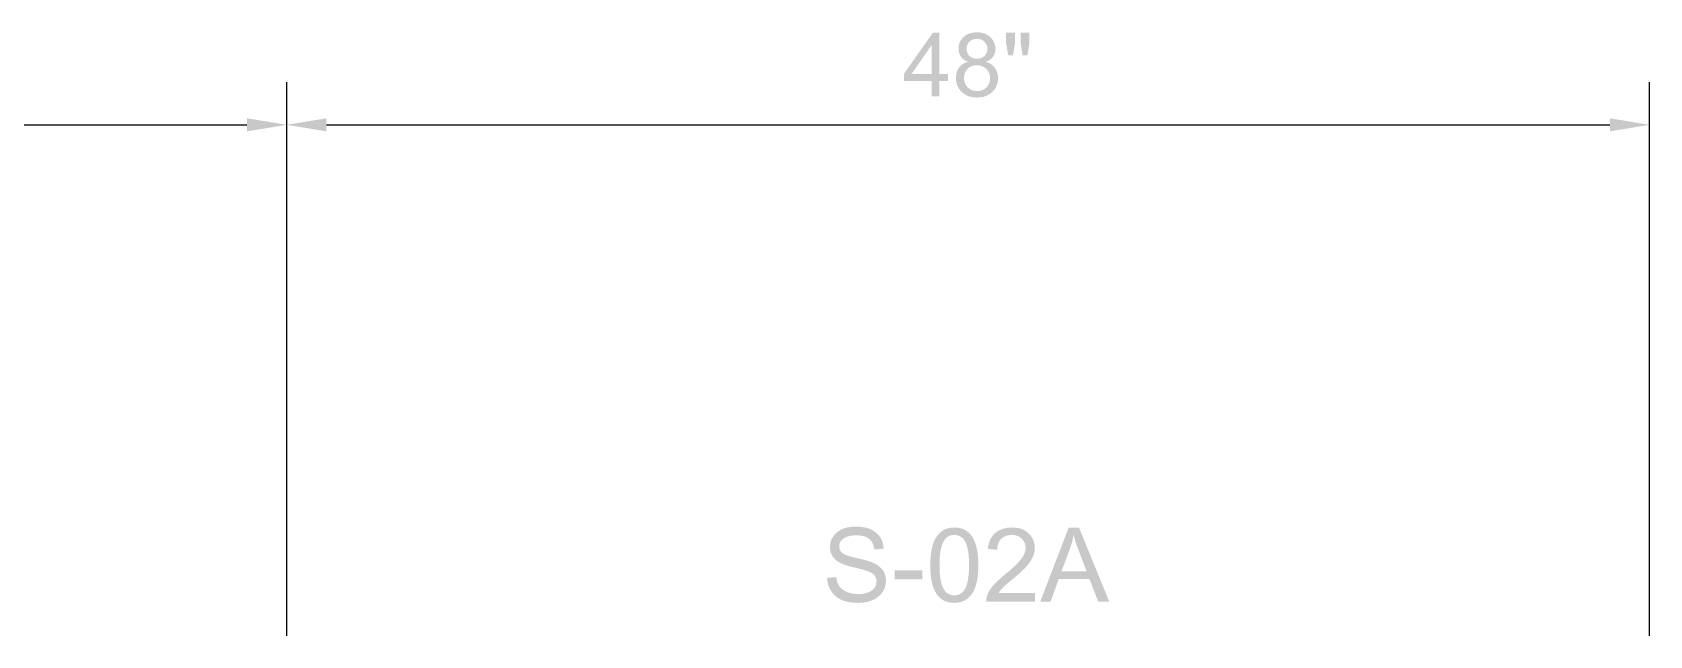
# Model space of a CAD drawing. Header units: inches. Extents: x 0 to 700, y 0 to 895.
# Drawn here: x 469 to 526, y 622 to 643.3 of the extents above; entities that cross this region are included whole.
import ezdxf

# ---------------------------------------------------------------- set-up
doc = ezdxf.new("R2010")
doc.units = ezdxf.units.IN
doc.header["$MEASUREMENT"] = 0
doc.layers.add('A-ANNO-TEXT', color=7, linetype='Continuous', lineweight=13)
doc.layers.add('A-DIMS-IMP', color=7, linetype='Continuous', lineweight=13)

msp = doc.modelspace()

# ---------------------------------------------------------------- hatches: boundary and pattern name
at = {"layer": 'A-ANNO-TEXT'}
h = msp.add_hatch(color=7, dxfattribs=at)
h.paths.add_polyline_path([(498.692, 625.037), (498.685, 625.098), (498.673, 625.154), (498.657, 625.206), (498.637, 625.255), (498.612, 625.3), (498.584, 625.34), (498.551, 625.378), (498.513, 625.411), (498.472, 625.44), (498.426, 625.465), (498.376, 625.487), (498.321, 625.504), (498.263, 625.518), (498.2, 625.528), (498.132, 625.534), (498.061, 625.536), (497.996, 625.534), (497.934, 625.53), (497.875, 625.522), (497.82, 625.511), (497.767, 625.497), (497.718, 625.48), (497.671, 625.46), (497.628, 625.436), (497.589, 625.41), (497.555, 625.381), (497.527, 625.349), (497.503, 625.314), (497.485, 625.277), (497.472, 625.237), (497.464, 625.193), (497.462, 625.147), (497.464, 625.107), (497.47, 625.068), (497.48, 625.033), (497.494, 625), (497.512, 624.97), (497.534, 624.943), (497.56, 624.918), (497.59, 624.896), (497.626, 624.876), (497.669, 624.855), (497.72, 624.835), (497.777, 624.814), (497.843, 624.794), (497.915, 624.773), (497.995, 624.753), (498.082, 624.732), (498.236, 624.697), (498.375, 624.661), (498.5, 624.624), (498.609, 624.587), (498.707, 624.545), (498.798, 624.492), (498.882, 624.429), (498.958, 624.355), (498.992, 624.315), (499.022, 624.27), (499.047, 624.223), (499.067, 624.172), (499.083, 624.117), (499.095, 624.06), (499.102, 623.999), (499.104, 623.934), (499.1, 623.852), (499.087, 623.774), (499.066, 623.699), (499.037, 623.627), (499, 623.56), (498.954, 623.495), (498.899, 623.435), (498.837, 623.377), (498.768, 623.325), (498.693, 623.28), (498.614, 623.242), (498.529, 623.211), (498.44, 623.187), (498.345, 623.17), (498.246, 623.159), (498.141, 623.156), (498.008, 623.159), (497.884, 623.171), (497.769, 623.19), (497.662, 623.217), (497.563, 623.251), (497.474, 623.293), (497.393, 623.343), (497.321, 623.4), (497.256, 623.464), (497.2, 623.532), (497.152, 623.604), (497.112, 623.682), (497.08, 623.763), (497.056, 623.849), (497.04, 623.94), (497.032, 624.035), (497.359, 624.064), (497.367, 623.988), (497.382, 623.918), (497.403, 623.853), (497.43, 623.794), (497.464, 623.74), (497.503, 623.691), (497.548, 623.647), (497.6, 623.609), (497.656, 623.575), (497.715, 623.546), (497.776, 623.522), (497.841, 623.502), (497.908, 623.486), (497.978, 623.475), (498.051, 623.468), (498.127, 623.466), (498.197, 623.468), (498.264, 623.473), (498.328, 623.483), (498.388, 623.496), (498.445, 623.512), (498.498, 623.533), (498.548, 623.557), (498.594, 623.585), (498.636, 623.616), (498.672, 623.65), (498.703, 623.686), (498.728, 623.725), (498.747, 623.767), (498.761, 623.811), (498.769, 623.858), (498.772, 623.908), (498.769, 623.959), (498.761, 624.007), (498.746, 624.051), (498.726, 624.092), (498.699, 624.129), (498.667, 624.162), (498.63, 624.192), (498.586, 624.218), (498.535, 624.242), (498.477, 624.267), (498.411, 624.291), (498.337, 624.315), (498.254, 624.339), (498.164, 624.363), (498.067, 624.387), (497.961, 624.41), (497.855, 624.435), (497.757, 624.463), (497.666, 624.492), (497.583, 624.525), (497.508, 624.559), (497.441, 624.596), (497.381, 624.636), (497.329, 624.677), (497.283, 624.722), (497.244, 624.77), (497.211, 624.821), (497.184, 624.875), (497.162, 624.933), (497.147, 624.993), (497.138, 625.057), (497.135, 625.124), (497.139, 625.201), (497.15, 625.274), (497.17, 625.343), (497.196, 625.409), (497.231, 625.472), (497.273, 625.532), (497.323, 625.588), (497.38, 625.64), (497.444, 625.688), (497.513, 625.73), (497.588, 625.765), (497.669, 625.793), (497.755, 625.816), (497.847, 625.832), (497.944, 625.841), (498.047, 625.844), (498.152, 625.841), (498.253, 625.832), (498.348, 625.816), (498.437, 625.794), (498.522, 625.765), (498.601, 625.73), (498.674, 625.689), (498.743, 625.641), (498.805, 625.588), (498.859, 625.529), (498.906, 625.465), (498.944, 625.395), (498.975, 625.321), (498.999, 625.24), (499.014, 625.155), (499.022, 625.064), (498.692, 625.037)])
h.paths.add_polyline_path([(500.384, 623.98), (499.409, 623.98), (499.409, 624.301), (500.384, 624.301), (500.384, 623.98)])
h.paths.add_polyline_path([(501.511, 625.812), (501.613, 625.807), (501.709, 625.792), (501.799, 625.766), (501.881, 625.729), (501.958, 625.683), (502.027, 625.625), (502.09, 625.558), (502.146, 625.48), (502.196, 625.392), (502.239, 625.293), (502.275, 625.184), (502.305, 625.064), (502.328, 624.934), (502.345, 624.794), (502.355, 624.643), (502.358, 624.482), (502.355, 624.32), (502.345, 624.168), (502.327, 624.027), (502.303, 623.896), (502.273, 623.777), (502.235, 623.668), (502.191, 623.57), (502.139, 623.483), (502.081, 623.406), (502.018, 623.34), (501.948, 623.283), (501.873, 623.237), (501.791, 623.202), (501.703, 623.176), (501.61, 623.161), (501.511, 623.156), (501.408, 623.161), (501.312, 623.176), (501.223, 623.202), (501.14, 623.239), (501.064, 623.285), (500.995, 623.342), (500.932, 623.41), (500.876, 623.487), (500.826, 623.575), (500.783, 623.674), (500.747, 623.783), (500.717, 623.902), (500.694, 624.031), (500.678, 624.171), (500.668, 624.322), (500.665, 624.482), (500.668, 624.645), (500.678, 624.797), (500.695, 624.938), (500.719, 625.069), (500.75, 625.188), (500.788, 625.297), (500.832, 625.396), (500.884, 625.483), (500.941, 625.561), (501.005, 625.627), (501.074, 625.684), (501.15, 625.73), (501.231, 625.766), (501.318, 625.792), (501.411, 625.807), (501.511, 625.812)])
h.paths.add_polyline_path([(501.511, 623.418), (501.573, 623.422), (501.631, 623.434), (501.686, 623.453), (501.736, 623.48), (501.783, 623.515), (501.825, 623.558), (501.864, 623.609), (501.899, 623.667), (501.93, 623.735), (501.956, 623.812), (501.979, 623.899), (501.997, 623.996), (502.012, 624.102), (502.022, 624.219), (502.028, 624.346), (502.03, 624.482), (502.029, 624.578), (502.027, 624.669), (502.022, 624.754), (502.016, 624.834), (502.008, 624.909), (501.998, 624.979), (501.986, 625.043), (501.973, 625.102), (501.957, 625.157), (501.94, 625.208), (501.921, 625.255), (501.9, 625.299), (501.878, 625.34), (501.853, 625.376), (501.827, 625.41), (501.799, 625.439), (501.737, 625.488), (501.668, 625.522), (501.591, 625.543), (501.507, 625.55), (501.445, 625.546), (501.386, 625.534), (501.332, 625.514), (501.282, 625.487), (501.235, 625.451), (501.193, 625.407), (501.155, 625.356), (501.12, 625.296), (501.09, 625.228), (501.064, 625.15), (501.041, 625.063), (501.023, 624.966), (501.009, 624.859), (500.999, 624.743), (500.993, 624.618), (500.991, 624.482), (500.992, 624.388), (500.995, 624.298), (500.999, 624.214), (501.005, 624.134), (501.014, 624.06), (501.024, 623.99), (501.036, 623.926), (501.049, 623.867), (501.065, 623.812), (501.082, 623.761), (501.101, 623.713), (501.122, 623.669), (501.145, 623.628), (501.169, 623.592), (501.195, 623.559), (501.223, 623.529), (501.284, 623.48), (501.353, 623.446), (501.428, 623.425), (501.511, 623.418)])
h.paths.add_polyline_path([(504.355, 623.2), (502.633, 623.2), (502.636, 623.255), (502.643, 623.31), (502.655, 623.366), (502.672, 623.421), (502.693, 623.477), (502.719, 623.533), (502.751, 623.589), (502.787, 623.645), (502.829, 623.703), (502.88, 623.765), (502.939, 623.83), (503.007, 623.899), (503.083, 623.971), (503.167, 624.047), (503.259, 624.126), (503.36, 624.209), (503.485, 624.313), (503.604, 624.42), (503.715, 624.529), (503.82, 624.641), (503.867, 624.698), (503.908, 624.754), (503.943, 624.811), (503.971, 624.868), (503.993, 624.925), (504.009, 624.982), (504.019, 625.039), (504.022, 625.096), (504.02, 625.144), (504.013, 625.19), (504.002, 625.234), (503.987, 625.276), (503.967, 625.315), (503.944, 625.353), (503.915, 625.388), (503.883, 625.421), (503.847, 625.451), (503.808, 625.478), (503.768, 625.5), (503.725, 625.518), (503.68, 625.532), (503.632, 625.542), (503.583, 625.548), (503.531, 625.55), (503.478, 625.548), (503.428, 625.542), (503.379, 625.531), (503.333, 625.517), (503.289, 625.498), (503.248, 625.476), (503.208, 625.449), (503.171, 625.418), (503.136, 625.383), (503.107, 625.344), (503.082, 625.3), (503.061, 625.253), (503.045, 625.202), (503.033, 625.146), (503.026, 625.087), (503.023, 625.023), (502.695, 625.06), (502.706, 625.149), (502.723, 625.232), (502.746, 625.31), (502.775, 625.383), (502.811, 625.45), (502.853, 625.512), (502.901, 625.568), (502.955, 625.619), (503.014, 625.664), (503.078, 625.704), (503.145, 625.737), (503.216, 625.764), (503.29, 625.785), (503.369, 625.8), (503.451, 625.809), (503.538, 625.812), (503.631, 625.809), (503.719, 625.799), (503.801, 625.783), (503.878, 625.759), (503.95, 625.73), (504.017, 625.693), (504.078, 625.65), (504.134, 625.6), (504.185, 625.546), (504.228, 625.489), (504.265, 625.429), (504.295, 625.367), (504.318, 625.301), (504.335, 625.233), (504.345, 625.162), (504.348, 625.089), (504.345, 625.026), (504.337, 624.963), (504.323, 624.9), (504.303, 624.837), (504.278, 624.774), (504.247, 624.71), (504.21, 624.646), (504.168, 624.582), (504.118, 624.516), (504.056, 624.444), (503.983, 624.366), (503.899, 624.283), (503.804, 624.195), (503.697, 624.101), (503.58, 624.002), (503.451, 623.897), (503.383, 623.842), (503.322, 623.788), (503.266, 623.737), (503.216, 623.687), (503.172, 623.64), (503.135, 623.594), (503.103, 623.55), (503.077, 623.509), (504.355, 623.509), (504.355, 623.2)])
h.paths.add_polyline_path([(506.968, 623.2), (506.579, 623.2), (506.274, 623.991), (505.189, 623.991), (504.902, 623.2), (504.538, 623.2), (505.536, 625.8), (505.907, 625.8), (506.968, 623.2)])
h.paths.add_polyline_path([(506.17, 624.264), (506.131, 624.367), (506.094, 624.464), (506.06, 624.555), (506.027, 624.641), (505.997, 624.72), (505.969, 624.795), (505.944, 624.863), (505.92, 624.926), (505.899, 624.983), (505.879, 625.034), (505.862, 625.08), (505.847, 625.12), (505.835, 625.154), (505.824, 625.183), (505.816, 625.206), (505.81, 625.223), (505.789, 625.285), (505.767, 625.356), (505.743, 625.438), (505.719, 625.529), (505.71, 625.529), (505.683, 625.4), (505.652, 625.276), (505.617, 625.157), (505.577, 625.043), (505.286, 624.264), (506.17, 624.264)])
at = {"layer": 'A-DIMS-IMP'}
h = msp.add_hatch(color=7, dxfattribs=at)
h.paths.add_polyline_path([(500.71, 641), (500.71, 641.539), (499.734, 641.539), (499.734, 641.792), (500.761, 643.25), (500.986, 643.25), (500.986, 641.792), (501.29, 641.792), (501.29, 641.539), (500.986, 641.539), (500.986, 641), (500.71, 641)])
h.paths.add_polyline_path([(500.71, 641.792), (500.71, 642.806), (500.006, 641.792), (500.71, 641.792)])
h.paths.add_polyline_path([(501.998, 642.22), (501.917, 642.255), (501.848, 642.297), (501.79, 642.345), (501.743, 642.4), (501.707, 642.461), (501.681, 642.528), (501.665, 642.601), (501.66, 642.679), (501.663, 642.739), (501.671, 642.797), (501.685, 642.852), (501.704, 642.905), (501.729, 642.955), (501.759, 643.003), (501.795, 643.049), (501.837, 643.092), (501.882, 643.131), (501.932, 643.165), (501.985, 643.194), (502.042, 643.217), (502.103, 643.236), (502.167, 643.249), (502.235, 643.257), (502.306, 643.259), (502.378, 643.257), (502.446, 643.249), (502.511, 643.235), (502.572, 643.216), (502.63, 643.192), (502.683, 643.163), (502.734, 643.128), (502.78, 643.088), (502.823, 643.044), (502.859, 642.998), (502.89, 642.949), (502.915, 642.898), (502.935, 642.845), (502.949, 642.79), (502.957, 642.732), (502.96, 642.671), (502.955, 642.596), (502.939, 642.525), (502.914, 642.459), (502.878, 642.399), (502.832, 642.344), (502.774, 642.296), (502.707, 642.255), (502.628, 642.22), (502.679, 642.202), (502.726, 642.181), (502.77, 642.158), (502.811, 642.132), (502.849, 642.103), (502.884, 642.072), (502.915, 642.039), (502.944, 642.002), (502.991, 641.923), (503.025, 641.837), (503.045, 641.744), (503.052, 641.643), (503.049, 641.572), (503.039, 641.505), (503.023, 641.44), (503.001, 641.378), (502.972, 641.318), (502.937, 641.262), (502.896, 641.209), (502.848, 641.158), (502.795, 641.112), (502.738, 641.072), (502.677, 641.038), (502.612, 641.011), (502.542, 640.989), (502.469, 640.974), (502.392, 640.965), (502.311, 640.962), (502.23, 640.965), (502.152, 640.974), (502.079, 640.989), (502.01, 641.011), (501.945, 641.039), (501.884, 641.073), (501.827, 641.113), (501.774, 641.159), (501.726, 641.21), (501.684, 641.264), (501.649, 641.32), (501.621, 641.38), (501.598, 641.443), (501.582, 641.51), (501.573, 641.579), (501.569, 641.651), (501.571, 641.705), (501.576, 641.756), (501.585, 641.805), (501.597, 641.852), (501.613, 641.897), (501.632, 641.94), (501.655, 641.98), (501.681, 642.018), (501.71, 642.054), (501.742, 642.086), (501.777, 642.116), (501.816, 642.143), (501.857, 642.167), (501.901, 642.187), (501.948, 642.205), (501.998, 642.22)])
h.paths.add_polyline_path([(501.942, 642.688), (501.949, 642.612), (501.968, 642.543), (502, 642.482), (502.045, 642.427), (502.101, 642.383), (502.163, 642.351), (502.234, 642.332), (502.312, 642.326), (502.389, 642.332), (502.458, 642.351), (502.519, 642.383), (502.574, 642.427), (502.619, 642.48), (502.651, 642.538), (502.67, 642.603), (502.676, 642.673), (502.67, 642.746), (502.65, 642.813), (502.617, 642.874), (502.571, 642.928), (502.515, 642.974), (502.453, 643.006), (502.384, 643.026), (502.309, 643.032), (502.234, 643.026), (502.165, 643.007), (502.102, 642.975), (502.047, 642.931), (502.001, 642.878), (501.969, 642.819), (501.949, 642.756), (501.942, 642.688)])
h.paths.add_polyline_path([(501.853, 641.649), (501.857, 641.591), (501.867, 641.533), (501.885, 641.476), (501.909, 641.421), (501.941, 641.368), (501.979, 641.322), (502.024, 641.283), (502.076, 641.249), (502.132, 641.223), (502.191, 641.204), (502.251, 641.193), (502.314, 641.189), (502.362, 641.191), (502.409, 641.197), (502.453, 641.207), (502.495, 641.221), (502.534, 641.239), (502.572, 641.26), (502.607, 641.286), (502.641, 641.316), (502.671, 641.349), (502.697, 641.384), (502.719, 641.421), (502.737, 641.461), (502.752, 641.502), (502.762, 641.546), (502.768, 641.592), (502.77, 641.64), (502.768, 641.689), (502.761, 641.735), (502.751, 641.78), (502.737, 641.822), (502.718, 641.862), (502.695, 641.9), (502.668, 641.936), (502.637, 641.97), (502.603, 642.001), (502.566, 642.027), (502.528, 642.049), (502.487, 642.068), (502.445, 642.082), (502.4, 642.092), (502.353, 642.098), (502.305, 642.1), (502.257, 642.098), (502.211, 642.092), (502.168, 642.082), (502.126, 642.068), (502.087, 642.05), (502.05, 642.028), (502.015, 642.002), (501.982, 641.972), (501.952, 641.938), (501.926, 641.903), (501.903, 641.866), (501.885, 641.826), (501.871, 641.785), (501.861, 641.742), (501.855, 641.697), (501.853, 641.649)])
h.paths.add_polyline_path([(503.411, 642.453), (503.334, 642.882), (503.334, 643.25), (503.649, 643.25), (503.649, 642.882), (503.58, 642.453), (503.411, 642.453)])
h.paths.add_polyline_path([(503.919, 642.453), (503.844, 642.882), (503.844, 643.25), (504.159, 643.25), (504.159, 642.882), (504.085, 642.453), (503.919, 642.453)])

# ---------------------------------------------------------------- linework, layer by layer
at = {"color": 7}
for p, q in [((478, 622), (478, 641.5)), ((478, 622), (478, 641.5)), ((526, 622), (526, 641.5)), ((447.4, 640), (476.6, 640)), ((479.4, 640), (524.6, 640))]:
    msp.add_line(p, q, dxfattribs=at)
at = {"color": 0, "linetype": 'ByBlock'}
for points in [[(476.6, 640.23), (478, 640), (476.6, 639.77)], [(479.4, 639.77), (478, 640), (479.4, 640.23)], [(524.6, 640.23), (526, 640), (524.6, 639.77)]]:
    msp.add_solid(points, dxfattribs=at)
at = {"layer": 'Defpoints'}
msp.add_point((478, 640), dxfattribs=at)

doc.saveas('drawing.dxf')
